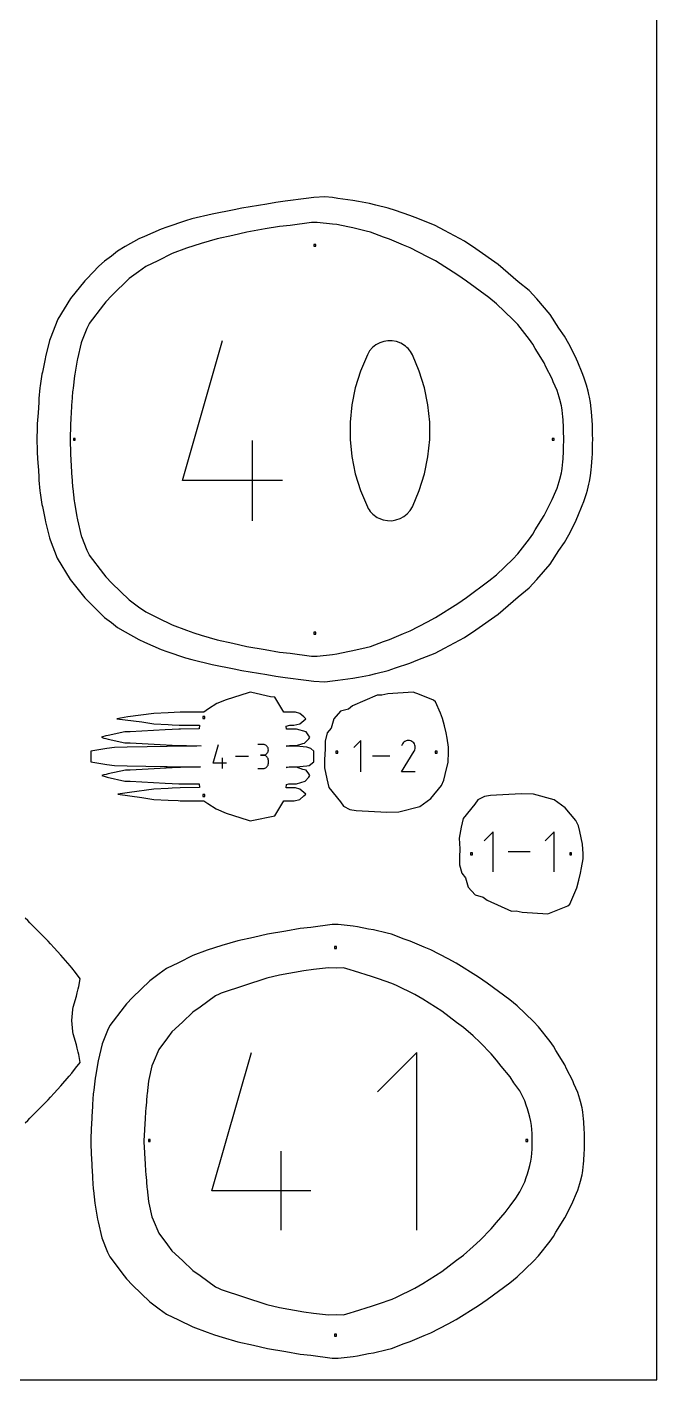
# Model space of a CAD drawing. Extents: x 0 to 90, y 0 to 90.
# Drawn here: x 70.82 to 90, y 0 to 41.18 of the extents above; entities that cross this region are included whole.
import ezdxf

# ---------------------------------------------------------------- set-up
doc = ezdxf.new("R2010")
doc.units = 0

msp = doc.modelspace()

# ---------------------------------------------------------------- linework, layer by layer
at = {"layer": 'annotation', "color": 1}
for p, q in [((78.071256, 35.036598), (77.515375, 34.940235)), ((78.508072, 35.110439), (78.071256, 35.036598)), ((78.831762, 35.1475), (78.508072, 35.110439)), ((79.48, 35.238423), (78.831762, 35.1475)), ((79.658482, 35.239056), (79.48, 35.238423)), ((80.121578, 35.182633), (79.658482, 35.239056)), ((80.24993, 35.16848), (80.121578, 35.182633)), ((80.590353, 35.097492), (80.24993, 35.16848)), ((80.738378, 35.068769), (80.590353, 35.097492)), ((81.150143, 34.975087), (80.738378, 35.068769)), ((76.125361, 34.594928), (75.89544, 34.52814)), ((76.608443, 34.735632), (76.125361, 34.594928)), ((77.086212, 34.842491), (76.608443, 34.735632)), ((77.515375, 34.940235), (77.086212, 34.842491)), ((81.281867, 34.940578), (81.150143, 34.975087)), ((81.674105, 34.788594), (81.281867, 34.940578)), ((81.851545, 34.729499), (81.674105, 34.788594)), ((82.281003, 34.547611), (81.851545, 34.729499)), ((75.235031, 34.286934), (74.803202, 34.068804)), ((75.670474, 34.449366), (75.235031, 34.286934)), ((75.89544, 34.52814), (75.670474, 34.449366)), ((82.489137, 34.463621), (82.281003, 34.547611)), ((83.014546, 34.189212), (82.489137, 34.463621)), ((83.252512, 34.06343), (83.014546, 34.189212)), ((74.435009, 33.89271), (74.209854, 33.73582)), ((74.803202, 34.068804), (74.435009, 33.89271)), ((83.936873, 33.630151), (83.252512, 34.06343)), ((73.924494, 33.525188), (73.399321, 33.01068)), ((74.209854, 33.73582), (73.924494, 33.525188)), ((84.203639, 33.451256), (83.936873, 33.630151)), ((84.885389, 32.94683), (84.203639, 33.451256)), ((73.399321, 33.01068), (73.218478, 32.822747)), ((73.148467, 32.732878), (72.713211, 32.163639)), ((73.218478, 32.822747), (73.148467, 32.732878)), ((85.114844, 32.761371), (84.885389, 32.94683)), ((85.613032, 32.28473), (85.114844, 32.761371)), ((72.708051, 32.153403), (72.641257, 32.010367)), ((72.713211, 32.163639), (72.708051, 32.153403)), ((85.760977, 32.124273), (85.613032, 32.28473)), ((86.121464, 31.670127), (85.760977, 32.124273)), ((72.641257, 32.010367), (72.473619, 31.598838)), ((72.462746, 31.571242), (72.352657, 31.083425)), ((72.473619, 31.598838), (72.462746, 31.571242)), ((75.552888, 27.376351), (76.769186, 31.641993)), ((81.252202, 31.325411), (81.181396, 31.207666)), ((81.340443, 31.425751), (81.252202, 31.325411)), ((81.4432, 31.507715), (81.340443, 31.425751)), ((81.55755, 31.57033), (81.4432, 31.507715)), ((81.680571, 31.612628), (81.55755, 31.57033)), ((81.809343, 31.633635), (81.680571, 31.612628)), ((81.940943, 31.632382), (81.809343, 31.633635)), ((82.072449, 31.607897), (81.940943, 31.632382)), ((82.20094, 31.559209), (82.072449, 31.607897)), ((82.250129, 31.533361), (82.20094, 31.559209)), ((82.20094, 31.559209), (82.20094, 31.559209)), ((82.29733, 31.503671), (82.250129, 31.533361)), ((82.342314, 31.470374), (82.29733, 31.503671)), ((82.384852, 31.433706), (82.342314, 31.470374)), ((82.424715, 31.3939), (82.384852, 31.433706)), ((82.461674, 31.351193), (82.424715, 31.3939)), ((82.495498, 31.305819), (82.461674, 31.351193)), ((82.525959, 31.258013), (82.495498, 31.305819)), ((86.219313, 31.527935), (86.121464, 31.670127)), ((86.292593, 31.396487), (86.219313, 31.527935)), ((86.564665, 30.95977), (86.292593, 31.396487)), ((72.341876, 31.039562), (72.272131, 30.613043)), ((72.352657, 31.083425), (72.341876, 31.039562)), ((81.181396, 31.207666), (80.971138, 30.713221)), ((81.181396, 31.207666), (81.181396, 31.207666)), ((82.552827, 31.20801), (82.525959, 31.258013)), ((82.764105, 30.712546), (82.552827, 31.20801)), ((82.552827, 31.20801), (82.552827, 31.20801)), ((86.61854, 30.842528), (86.564665, 30.95977)), ((72.261164, 30.562221), (72.219528, 30.189201)), ((72.272131, 30.613043), (72.261164, 30.562221)), ((80.971138, 30.713221), (80.813444, 30.204437)), ((82.922563, 30.202997), (82.764105, 30.712546)), ((86.807181, 30.472394), (86.61854, 30.842528)), ((72.205468, 30.083749), (72.181125, 29.752284)), ((72.210521, 30.135229), (72.205468, 30.083749)), ((72.219528, 30.189201), (72.210521, 30.135229)), ((80.813444, 30.204437), (80.708315, 29.68537)), ((83.028201, 29.683421), (82.922563, 30.202997)), ((86.841757, 30.383154), (86.807181, 30.472394)), ((86.957745, 30.119758), (86.841757, 30.383154)), ((87.026039, 29.915149), (86.957745, 30.119758)), ((72.177751, 29.69855), (72.161462, 29.387014)), ((72.181125, 29.752284), (72.177751, 29.69855)), ((80.708315, 29.68537), (80.655751, 29.160078)), ((83.081021, 29.157874), (83.028201, 29.683421)), ((87.04616, 29.845494), (87.026039, 29.915149)), ((87.089335, 29.655024), (87.04616, 29.845494)), ((87.101592, 29.592842), (87.089335, 29.655024)), ((72.157483, 29.328791), (72.139513, 29.013312)), ((72.161462, 29.387014), (72.157483, 29.328791)), ((87.109121, 29.523679), (87.101592, 29.592842)), ((87.134693, 29.321965), (87.109121, 29.523679)), ((87.140587, 29.231466), (87.134693, 29.321965)), ((72.139513, 29.013312), (72.130221, 28.699268)), ((80.655751, 29.160078), (80.655751, 28.632617)), ((83.081021, 28.630413), (83.081021, 29.157874)), ((87.155973, 28.992989), (87.140587, 29.231466)), ((87.158511, 28.891841), (87.155973, 28.992989)), ((87.163647, 28.634998), (87.158511, 28.891841)), ((72.130221, 28.699268), (72.127938, 28.635013)), ((72.127938, 28.635013), (72.130251, 28.570769)), ((72.130251, 28.570769), (72.139535, 28.256692)), ((77.685537, 26.156957), (77.685537, 28.592993)), ((80.655751, 28.632617), (80.708315, 28.107044)), ((83.028201, 28.105095), (83.081021, 28.630413)), ((87.158484, 28.378215), (87.163647, 28.634998)), ((72.139535, 28.256692), (72.157476, 27.941231)), ((80.708315, 28.107044), (80.813444, 27.587417)), ((82.922563, 27.585977), (83.028201, 28.105095)), ((87.134675, 27.948115), (87.140574, 28.038587)), ((87.140574, 28.038587), (87.155946, 28.277034)), ((87.155946, 28.277034), (87.158484, 28.378215)), ((72.157476, 27.941231), (72.161466, 27.883007)), ((72.161466, 27.883007), (72.17776, 27.57147)), ((87.0462, 27.424549), (87.089345, 27.614998)), ((87.089345, 27.614998), (87.101638, 27.677225)), ((87.101638, 27.677225), (87.109148, 27.746379)), ((87.109148, 27.746379), (87.134675, 27.948115)), ((72.17776, 27.57147), (72.181121, 27.517765)), ((72.181121, 27.517765), (72.20549, 27.186278)), ((72.20549, 27.186278), (72.210521, 27.134797)), ((78.598448, 27.376351), (75.552888, 27.376351)), ((80.813444, 27.587417), (80.971138, 27.077792)), ((82.764105, 27.077117), (82.922563, 27.585977)), ((86.957804, 27.150238), (87.026076, 27.354889)), ((87.026076, 27.354889), (87.0462, 27.424549)), ((72.210521, 27.134797), (72.253339, 26.755101)), ((80.971138, 27.077792), (81.181396, 26.582226)), ((82.552827, 26.58257), (82.764105, 27.077117)), ((86.752634, 26.678548), (86.807195, 26.797594)), ((86.807195, 26.797594), (86.923094, 27.060575)), ((86.923094, 27.060575), (86.957804, 27.150238)), ((72.253339, 26.755101), (72.261184, 26.707782)), ((72.261184, 26.707782), (72.333487, 26.26967)), ((81.181396, 26.582226), (81.181396, 26.582226)), ((81.181396, 26.582226), (81.208167, 26.532323)), ((81.208167, 26.532323), (81.238403, 26.484755)), ((81.238403, 26.484755), (81.271977, 26.439667)), ((81.271977, 26.439667), (81.308761, 26.397204)), ((81.308761, 26.397204), (81.348628, 26.357509)), ((82.291062, 26.283757), (82.393774, 26.365496)), ((82.393774, 26.365496), (82.482015, 26.465422)), ((82.482015, 26.465422), (82.552827, 26.58257)), ((82.552827, 26.58257), (82.552827, 26.58257)), ((86.564728, 26.31022), (86.752634, 26.678548)), ((72.333487, 26.26967), (72.341876, 26.230417)), ((72.341876, 26.230417), (72.35268, 26.186548)), ((72.35268, 26.186548), (72.462727, 25.698722)), ((81.348628, 26.357509), (81.391451, 26.320728)), ((81.391451, 26.320728), (81.437102, 26.287004)), ((81.437102, 26.287004), (81.485454, 26.256482)), ((81.485454, 26.256482), (81.536379, 26.229307)), ((81.536379, 26.229307), (81.536379, 26.229307)), ((81.536379, 26.229307), (81.663858, 26.181652)), ((81.663858, 26.181652), (81.794599, 26.157976)), ((81.794599, 26.157976), (81.925645, 26.157314)), ((81.925645, 26.157314), (82.054041, 26.178701)), ((82.054041, 26.178701), (82.176832, 26.22117)), ((82.176832, 26.22117), (82.291062, 26.283757)), ((86.292621, 25.873478), (86.564728, 26.31022)), ((72.462727, 25.698722), (72.473606, 25.671119)), ((72.473606, 25.671119), (72.641393, 25.259165)), ((85.761033, 25.145668), (86.121469, 25.599849)), ((86.121469, 25.599849), (86.219315, 25.742046)), ((86.219315, 25.742046), (86.292621, 25.873478)), ((72.641393, 25.259165), (72.708028, 25.11655)), ((85.613018, 24.985182), (85.761033, 25.145668)), ((72.708028, 25.11655), (72.713158, 25.106337)), ((72.713158, 25.106337), (73.148446, 24.537061)), ((85.1149, 24.508581), (85.613018, 24.985182)), ((73.148446, 24.537061), (73.218427, 24.447222)), ((73.218427, 24.447222), (73.399226, 24.259325)), ((84.203671, 23.818695), (84.885365, 24.323036)), ((84.885365, 24.323036), (85.1149, 24.508581)), ((73.399226, 24.259325), (73.924423, 23.744776)), ((73.924423, 23.744776), (74.209822, 23.534145)), ((74.209822, 23.534145), (74.434989, 23.377257)), ((83.252534, 23.20649), (83.936872, 23.639733)), ((83.936872, 23.639733), (84.203671, 23.818695)), ((74.434989, 23.377257), (74.803213, 23.201145)), ((74.803213, 23.201145), (75.234998, 22.98302)), ((82.489178, 22.806327), (83.014551, 23.08071)), ((83.014551, 23.08071), (83.252534, 23.20649)), ((75.234998, 22.98302), (75.670383, 22.820583)), ((75.670383, 22.820583), (75.895413, 22.741779)), ((75.895413, 22.741779), (76.125392, 22.674975)), ((76.125392, 22.674975), (76.608423, 22.534288)), ((81.851607, 22.540415), (82.281006, 22.722312)), ((82.281006, 22.722312), (82.489178, 22.806327)), ((76.608423, 22.534288), (77.086116, 22.427449)), ((77.086116, 22.427449), (77.515346, 22.329655)), ((77.515346, 22.329655), (78.071162, 22.233324)), ((80.738478, 22.201111), (81.150162, 22.294861)), ((81.150162, 22.294861), (81.281935, 22.329366)), ((81.281935, 22.329366), (81.674121, 22.481299)), ((81.674121, 22.481299), (81.851607, 22.540415)), ((78.071162, 22.233324), (78.508062, 22.159469)), ((78.508062, 22.159469), (78.831783, 22.122425)), ((78.831783, 22.122425), (79.479979, 22.031463)), ((79.479979, 22.031463), (79.584135, 22.029906)), ((79.584135, 22.029906), (79.658562, 22.030856)), ((79.658562, 22.030856), (80.121645, 22.087296)), ((80.121645, 22.087296), (80.250007, 22.101464)), ((80.250007, 22.101464), (80.590393, 22.172427)), ((80.590393, 22.172427), (80.738478, 22.201111)), ((80.982268, 19.467335), (80.770253, 19.25526)), ((80.982268, 18.513654), (80.982268, 19.467335)), ((82.247436, 19.36129), (82.219626, 19.307942)), ((82.269506, 19.392585), (82.247436, 19.36129)), ((82.295985, 19.418709), (82.269506, 19.392585)), ((82.326067, 19.439453), (82.295985, 19.418709)), ((82.358948, 19.454608), (82.326067, 19.439453)), ((82.393822, 19.463964), (82.358948, 19.454608)), ((82.429883, 19.467312), (82.393822, 19.463964)), ((82.466327, 19.464443), (82.429883, 19.467312)), ((82.502348, 19.455149), (82.466327, 19.464443)), ((82.537141, 19.439218), (82.502348, 19.455149)), ((82.56826, 19.417121), (82.537141, 19.439218)), ((82.537141, 19.439218), (82.537141, 19.439218)), ((82.594278, 19.390605), (82.56826, 19.417121)), ((82.614966, 19.360481), (82.594278, 19.390605)), ((82.63009, 19.327564), (82.614966, 19.360481)), ((76.482822, 18.775111), (76.645631, 19.346093)), ((77.567335, 18.97899), (77.165884, 18.97899)), ((78.005631, 19.345241), (77.842592, 19.345241)), ((78.005631, 19.019163), (77.923996, 19.019163)), ((77.923996, 19.019163), (78.005631, 19.019163)), ((78.034954, 19.342609), (78.005631, 19.345241)), ((78.005631, 19.019163), (78.034954, 19.021796)), ((78.034954, 19.016531), (78.005631, 19.019163)), ((78.005631, 19.019163), (78.005631, 19.019163)), ((78.062546, 19.335024), (78.034954, 19.342609)), ((78.034954, 19.021796), (78.062546, 19.029385)), ((78.062546, 19.008946), (78.034954, 19.016531)), ((78.087948, 19.322952), (78.062546, 19.335024)), ((78.062546, 19.029385), (78.087948, 19.041468)), ((78.087948, 18.996875), (78.062546, 19.008946)), ((78.110701, 19.306861), (78.087948, 19.322952)), ((78.087948, 19.041468), (78.110701, 19.057583)), ((78.110701, 18.980783), (78.087948, 18.996875)), ((78.130346, 19.287216), (78.110701, 19.306861)), ((78.110701, 19.057583), (78.130346, 19.077266)), ((78.130346, 18.961139), (78.110701, 18.980783)), ((78.146424, 19.264484), (78.130346, 19.287216)), ((78.130346, 19.077266), (78.146424, 19.100056)), ((78.146424, 18.938407), (78.130346, 18.961139)), ((78.158477, 19.239132), (78.146424, 19.264484)), ((78.146424, 19.100056), (78.158477, 19.125488)), ((78.166045, 19.211626), (78.158477, 19.239132)), ((78.158477, 19.125488), (78.166045, 19.153101)), ((78.16867, 19.182432), (78.166045, 19.211626)), ((78.166045, 19.153101), (78.16867, 19.182432)), ((78.16867, 19.182432), (78.16867, 19.182432)), ((81.861415, 18.990495), (81.339959, 18.990495)), ((82.219028, 18.513646), (82.610405, 19.143712)), ((82.610405, 19.143712), (82.610873, 19.144291)), ((82.610405, 19.143712), (82.610405, 19.143712)), ((82.610873, 19.144291), (82.611321, 19.144875)), ((82.611321, 19.144875), (82.611754, 19.145469)), ((82.611754, 19.145469), (82.612173, 19.146077)), ((82.612173, 19.146077), (82.612582, 19.146706)), ((82.612582, 19.146706), (82.612983, 19.147358)), ((82.612983, 19.147358), (82.61338, 19.148041)), ((82.61338, 19.148041), (82.613776, 19.148757)), ((82.613776, 19.148757), (82.614173, 19.149514)), ((82.614173, 19.149514), (82.630332, 19.18421)), ((82.614173, 19.149514), (82.614173, 19.149514)), ((82.63942, 19.292666), (82.63009, 19.327564)), ((82.630332, 19.18421), (82.639773, 19.220176)), ((82.642725, 19.256599), (82.63942, 19.292666)), ((82.639773, 19.220176), (82.642725, 19.256599)), ((76.890489, 18.775111), (76.482822, 18.775111)), ((76.76829, 18.611888), (76.76829, 18.937966)), ((77.842592, 18.611911), (78.005631, 18.611911)), ((78.005631, 18.611911), (78.034954, 18.614542)), ((78.005631, 18.611911), (78.005631, 18.611911)), ((78.034954, 18.614542), (78.062546, 18.622123)), ((78.062546, 18.622123), (78.087948, 18.634189)), ((78.087948, 18.634189), (78.110701, 18.650276)), ((78.110701, 18.650276), (78.130346, 18.669917)), ((78.130346, 18.669917), (78.146424, 18.692647)), ((78.158477, 18.913054), (78.146424, 18.938407)), ((78.146424, 18.692647), (78.158477, 18.718001)), ((78.166045, 18.885548), (78.158477, 18.913054)), ((78.158477, 18.718001), (78.166045, 18.745514)), ((78.16867, 18.856354), (78.166045, 18.885548)), ((78.166045, 18.745514), (78.16867, 18.77472)), ((78.16867, 18.77472), (78.16867, 18.856354)), ((78.16867, 18.856354), (78.16867, 18.856354)), ((82.642581, 18.513646), (82.219028, 18.513646)), ((85.010728, 16.686085), (84.738729, 16.414009)), ((85.010728, 15.462585), (85.010728, 16.686085)), ((86.869342, 16.686085), (86.597342, 16.414009)), ((86.869342, 15.462585), (86.869342, 16.686085)), ((86.138607, 16.074335), (85.469618, 16.074335)), ((79.245126, 12.453218), (78.506446, 12.32351)), ((79.54127, 12.491911), (79.245126, 12.453218)), ((79.997504, 12.540828), (79.54127, 12.491911)), ((80.236119, 12.532878), (79.997504, 12.540828)), ((80.455982, 12.545067), (80.236119, 12.532878)), ((80.662213, 12.48419), (80.455982, 12.545067)), ((80.790255, 12.44096), (80.662213, 12.48419)), ((81.305567, 12.280273), (80.790255, 12.44096)), ((78.117529, 12.231311), (76.733851, 11.778853)), ((78.506446, 12.32351), (78.117529, 12.231311)), ((81.522024, 12.210826), (81.305567, 12.280273)), ((81.932452, 12.064766), (81.522024, 12.210826)), ((82.067428, 12.008892), (81.932452, 12.064766)), ((82.628578, 11.736546), (82.067428, 12.008892)), ((76.555774, 11.69044), (76.087354, 11.347712)), ((76.669494, 11.74509), (76.555774, 11.69044)), ((76.733851, 11.778853), (76.669494, 11.74509)), ((82.866322, 11.591267), (82.628578, 11.736546)), ((83.453305, 11.223359), (82.866322, 11.591267)), ((75.869541, 11.196814), (75.548854, 10.887265)), ((76.087354, 11.347712), (75.869541, 11.196814)), ((83.8951, 10.88539), (83.453305, 11.223359)), ((75.548854, 10.887265), (75.232028, 10.598167)), ((84.10975, 10.725487), (83.8951, 10.88539)), ((84.400962, 10.470256), (84.10975, 10.725487)), ((75.092212, 10.413834), (74.83371, 10.057501)), ((75.232028, 10.598167), (75.092212, 10.413834)), ((84.615501, 10.272101), (84.400962, 10.470256)), ((74.83371, 10.057501), (74.663156, 9.649281)), ((76.451315, 5.7601), (77.651726, 9.970028)), ((82.690757, 9.970028), (81.48729, 8.766221)), ((82.690757, 4.556632), (82.690757, 9.970028)), ((84.948877, 9.926085), (84.615501, 10.272101)), ((85.116839, 9.735732), (84.948877, 9.926085)), ((74.622977, 9.562613), (74.529773, 9.149337)), ((74.663156, 9.649281), (74.622977, 9.562613)), ((85.257686, 9.547837), (85.116839, 9.735732)), ((85.528993, 9.231591), (85.257686, 9.547837)), ((74.517542, 9.095791), (74.474942, 8.708434)), ((74.529773, 9.149337), (74.517542, 9.095791)), ((85.645427, 9.047292), (85.528993, 9.231591)), ((74.471495, 8.67095), (74.443089, 8.326783)), ((74.474942, 8.708434), (74.471495, 8.67095)), ((85.823754, 8.802209), (85.645427, 9.047292)), ((85.906676, 8.640911), (85.823754, 8.802209)), ((74.440992, 8.299823), (74.418697, 7.975978)), ((74.443089, 8.326783), (74.440992, 8.299823)), ((85.978267, 8.495464), (85.906676, 8.640911)), ((86.018778, 8.365719), (85.978267, 8.495464)), ((86.058378, 8.249042), (86.018778, 8.365719)), ((86.097088, 8.114283), (86.058378, 8.249042)), ((74.417409, 7.955426), (74.39228, 7.625468)), ((74.418697, 7.975978), (74.417409, 7.955426)), ((86.128338, 7.998729), (86.097088, 8.114283)), ((86.157356, 7.866069), (86.128338, 7.998729)), ((86.178576, 7.749191), (86.157356, 7.866069)), ((74.391502, 7.610142), (74.378168, 7.276365)), ((74.39228, 7.625468), (74.391502, 7.610142)), ((86.18988, 7.626114), (86.178576, 7.749191)), ((86.199405, 7.505154), (86.18988, 7.626114)), ((86.201251, 7.382091), (86.199405, 7.505154)), ((74.378168, 7.276365), (74.37788, 7.26385)), ((74.37788, 7.26385), (74.378163, 7.251361)), ((74.378163, 7.251361), (74.391522, 6.917577)), ((86.189863, 6.901632), (86.1994, 7.022592)), ((86.1994, 7.022592), (86.201257, 7.145682)), ((86.202467, 7.26388), (86.201251, 7.382091)), ((86.201257, 7.145682), (86.202467, 7.26388)), ((74.391522, 6.917577), (74.392299, 6.902241)), ((74.392299, 6.902241), (74.417411, 6.572271)), ((78.556109, 4.556632), (78.556109, 6.960851)), ((86.128331, 6.529034), (86.15733, 6.661665)), ((86.15733, 6.661665), (86.178566, 6.778567)), ((86.178566, 6.778567), (86.189863, 6.901632)), ((74.417411, 6.572271), (74.418696, 6.551753)), ((74.418696, 6.551753), (74.441, 6.227898)), ((74.441, 6.227898), (74.443105, 6.200941)), ((74.443105, 6.200941), (74.471489, 5.856775)), ((86.018803, 6.162005), (86.058389, 6.278702)), ((86.058389, 6.278702), (86.097089, 6.413468)), ((86.097089, 6.413468), (86.128331, 6.529034)), ((74.471489, 5.856775), (74.474965, 5.819281)), ((74.474965, 5.819281), (74.517564, 5.431903)), ((85.82378, 5.725483), (85.906697, 5.886782)), ((85.906697, 5.886782), (85.978306, 6.032266)), ((85.978306, 6.032266), (86.018803, 6.162005)), ((74.517564, 5.431903), (74.529797, 5.378354)), ((74.529797, 5.378354), (74.622988, 4.965069)), ((79.457097, 5.7601), (76.451315, 5.7601)), ((85.529039, 5.296063), (85.702247, 5.532167)), ((85.702247, 5.532167), (85.82378, 5.725483)), ((74.622988, 4.965069), (74.663142, 4.878396)), ((85.116869, 4.791908), (85.378104, 5.093861)), ((85.378104, 5.093861), (85.529039, 5.296063)), ((74.663142, 4.878396), (74.83373, 4.470162)), ((84.615522, 4.255563), (84.948887, 4.601551)), ((84.948887, 4.601551), (85.116869, 4.791908)), ((74.83373, 4.470162), (75.092223, 4.113807)), ((84.400982, 4.057403), (84.615522, 4.255563)), ((75.092223, 4.113807), (75.232047, 3.9295)), ((75.232047, 3.9295), (75.548853, 3.640383)), ((83.895049, 3.642139), (84.109813, 3.802156)), ((84.109813, 3.802156), (84.400982, 4.057403)), ((75.548853, 3.640383), (75.869525, 3.33083)), ((75.869525, 3.33083), (76.087376, 3.179925)), ((82.866328, 2.936381), (83.453347, 3.304259)), ((83.453347, 3.304259), (83.895049, 3.642139)), ((76.087376, 3.179925), (76.555776, 2.837206)), ((82.628611, 2.791107), (82.866328, 2.936381)), ((76.555776, 2.837206), (76.669488, 2.782551)), ((76.669488, 2.782551), (76.733871, 2.748805)), ((76.733871, 2.748805), (78.117519, 2.296286)), ((81.932492, 2.462889), (82.067456, 2.518765)), ((82.067456, 2.518765), (82.628611, 2.791107)), ((78.117519, 2.296286), (78.5063, 2.204097)), ((78.5063, 2.204097), (79.24511, 2.07437)), ((79.24511, 2.07437), (79.541155, 2.035677)), ((80.662293, 2.043413), (80.790299, 2.086643)), ((80.790299, 2.086643), (81.305634, 2.247378)), ((81.305634, 2.247378), (81.522049, 2.316811)), ((81.522049, 2.316811), (81.932492, 2.462889)), ((79.541155, 2.035677), (79.997555, 1.986744)), ((79.997555, 1.986744), (80.236275, 1.994711)), ((80.236275, 1.994711), (80.456074, 1.982533)), ((80.456074, 1.982533), (80.662293, 2.043413))]:
    msp.add_line(p, q, dxfattribs=at)
at = {"layer": 'boundary', "color": 5}
for p, q in [((78.394461, 35.844947), (78.117685, 35.795352)), ((78.679157, 35.886593), (78.394461, 35.844947)), ((79.321225, 35.969504), (78.679157, 35.886593)), ((79.553424, 35.996035), (79.321225, 35.969504)), ((79.885818, 36.013748), (79.553424, 35.996035)), ((80.125228, 35.99208), (79.885818, 36.013748)), ((80.28452, 35.966379), (80.125228, 35.99208)), ((80.432351, 35.944991), (80.28452, 35.966379)), ((80.742194, 35.908516), (80.432351, 35.944991)), ((80.915809, 35.87654), (80.742194, 35.908516)), ((81.247908, 35.816704), (80.915809, 35.87654)), ((76.457009, 35.492556), (75.841582, 35.343065)), ((77.126897, 35.617824), (76.457009, 35.492556)), ((77.362469, 35.672844), (77.126897, 35.617824)), ((78.117685, 35.795352), (77.362469, 35.672844)), ((81.445112, 35.765564), (81.247908, 35.816704)), ((81.814726, 35.670277), (81.445112, 35.765564)), ((82.035336, 35.596829), (81.814726, 35.670277)), ((82.470519, 35.451286), (82.035336, 35.596829)), ((82.715994, 35.352226), (82.470519, 35.451286)), ((74.902453, 35.033909), (74.395472, 34.810921)), ((75.078159, 35.095817), (74.902453, 35.033909)), ((75.647357, 35.286226), (75.078159, 35.095817)), ((75.841582, 35.343065), (75.647357, 35.286226)), ((83.243338, 35.141746), (82.715994, 35.352226)), ((83.529836, 34.99033), (83.243338, 35.141746)), ((74.220172, 34.732773), (73.809414, 34.501445)), ((74.395472, 34.810921), (74.220172, 34.732773)), ((84.139516, 34.668125), (83.529836, 34.99033)), ((84.484284, 34.436881), (84.139516, 34.668125)), ((73.386898, 34.21432), (73.176175, 34.060721)), ((73.574873, 34.366104), (73.386898, 34.21432)), ((73.809414, 34.501445), (73.574873, 34.366104)), ((85.165199, 33.957192), (84.484284, 34.436881)), ((73.00807, 33.900108), (72.638229, 33.523471)), ((73.176175, 34.060721), (73.00807, 33.900108)), ((85.773245, 33.4304), (85.165199, 33.957192)), ((72.582618, 33.458236), (72.14324, 32.917534)), ((72.638229, 33.523471), (72.582618, 33.458236)), ((86.106791, 33.161669), (85.773245, 33.4304)), ((86.343618, 32.907395), (86.106791, 33.161669)), ((72.14324, 32.917534), (71.758308, 32.291858)), ((86.750899, 32.435034), (86.343618, 32.907395)), ((71.758308, 32.291858), (71.522114, 31.697161)), ((87.016758, 32.019299), (86.750899, 32.435034)), ((87.188505, 31.772108), (87.016758, 32.019299)), ((87.31474, 31.54289), (87.188505, 31.772108)), ((71.499359, 31.639114), (71.382692, 31.148488)), ((71.522114, 31.697161), (71.499359, 31.639114)), ((87.509521, 31.164809), (87.31474, 31.54289)), ((71.366736, 31.087596), (71.285427, 30.677534)), ((71.382692, 31.148488), (71.366736, 31.087596)), ((87.592307, 30.980136), (87.509521, 31.164809)), ((87.727805, 30.654601), (87.592307, 30.980136)), ((71.272948, 30.617387), (71.220332, 30.263598)), ((71.285427, 30.677534), (71.272948, 30.617387)), ((87.776644, 30.527006), (87.727805, 30.654601)), ((87.857776, 30.284814), (87.776644, 30.527006)), ((71.211857, 30.203193), (71.181347, 29.877731)), ((71.220332, 30.263598), (71.211857, 30.203193)), ((87.902511, 30.098853), (87.857776, 30.284814)), ((87.930474, 30.002092), (87.902511, 30.098853)), ((71.174158, 29.758861), (71.153832, 29.438326)), ((71.176642, 29.817915), (71.174158, 29.758861)), ((71.181347, 29.877731), (71.176642, 29.817915)), ((87.947521, 29.91567), (87.930474, 30.002092)), ((87.976617, 29.752663), (87.947521, 29.91567)), ((87.996833, 29.56355), (87.976617, 29.752663)), ((71.153832, 29.438326), (71.132499, 29.105332)), ((88.007293, 29.467468), (87.996833, 29.56355)), ((88.025404, 29.203168), (88.007293, 29.467468)), ((71.129134, 28.975059), (71.118239, 28.635005)), ((71.130211, 29.041214), (71.129134, 28.975059)), ((71.132499, 29.105332), (71.130211, 29.041214)), ((88.033594, 29.077443), (88.025404, 29.203168)), ((88.042134, 28.775531), (88.033594, 29.077443)), ((71.118239, 28.635005), (71.129142, 28.294957)), ((88.033608, 28.192579), (88.04214, 28.494489)), ((88.045667, 28.635002), (88.042134, 28.775531)), ((88.04214, 28.494489), (88.045667, 28.635002)), ((71.129142, 28.294957), (71.130217, 28.228804)), ((71.130217, 28.228804), (71.151613, 27.894174)), ((88.007305, 27.802577), (88.025411, 28.066876)), ((88.025411, 28.066876), (88.033608, 28.192579)), ((71.151613, 27.894174), (71.153842, 27.831699)), ((71.153842, 27.831699), (71.174162, 27.511159)), ((87.976632, 27.517393), (87.996854, 27.706509)), ((87.996854, 27.706509), (88.007305, 27.802577)), ((71.174162, 27.511159), (71.176643, 27.452104)), ((71.176643, 27.452104), (71.181346, 27.392284)), ((71.181346, 27.392284), (71.211838, 27.06681)), ((87.885764, 27.081965), (87.9305, 27.267952)), ((87.9305, 27.267952), (87.947541, 27.354374)), ((87.947541, 27.354374), (87.976632, 27.517393)), ((71.211838, 27.06681), (71.220318, 27.006388)), ((71.220318, 27.006388), (71.272927, 26.652603)), ((87.776668, 26.74297), (87.857806, 26.985208)), ((87.857806, 26.985208), (87.885764, 27.081965)), ((71.272927, 26.652603), (71.28541, 26.592436)), ((71.28541, 26.592436), (71.366717, 26.182383)), ((87.592327, 26.289804), (87.727832, 26.615388)), ((87.727832, 26.615388), (87.776668, 26.74297)), ((71.366717, 26.182383), (71.382677, 26.121465)), ((71.382677, 26.121465), (71.499337, 25.630855)), ((87.314753, 25.727038), (87.509562, 26.105158)), ((87.509562, 26.105158), (87.592327, 26.289804)), ((71.499337, 25.630855), (71.522103, 25.572782)), ((71.522103, 25.572782), (71.733177, 25.019367)), ((87.188529, 25.497859), (87.314753, 25.727038)), ((86.750932, 24.834921), (87.016822, 25.250699)), ((87.016822, 25.250699), (87.188529, 25.497859)), ((71.733177, 25.019367), (72.131841, 24.367293)), ((86.343613, 24.362504), (86.750932, 24.834921)), ((72.131841, 24.367293), (72.582605, 23.811701)), ((86.106821, 24.10828), (86.343613, 24.362504)), ((85.773328, 23.839585), (86.106821, 24.10828)), ((72.582605, 23.811701), (72.638186, 23.746495)), ((72.638186, 23.746495), (72.782826, 23.605199)), ((72.782826, 23.605199), (73.176093, 23.20926)), ((85.16523, 23.312751), (85.773328, 23.839585)), ((73.176093, 23.20926), (73.386826, 23.055636)), ((84.484259, 22.833018), (85.16523, 23.312751)), ((73.386826, 23.055636), (73.574844, 22.90383)), ((73.574844, 22.90383), (73.809347, 22.768515)), ((73.809347, 22.768515), (74.220137, 22.537168)), ((84.139547, 22.601812), (84.484259, 22.833018)), ((74.220137, 22.537168), (74.395407, 22.459035)), ((74.395407, 22.459035), (74.902428, 22.23603)), ((83.243375, 22.12819), (83.529822, 22.27958)), ((83.529822, 22.27958), (84.139547, 22.601812)), ((74.902428, 22.23603), (75.078087, 22.174136)), ((75.078087, 22.174136), (75.647319, 21.983688)), ((75.647319, 21.983688), (75.841468, 21.926868)), ((75.841468, 21.926868), (76.456976, 21.777374)), ((82.470562, 21.818649), (82.715993, 21.917693)), ((82.715993, 21.917693), (83.243375, 22.12819)), ((76.456976, 21.777374), (77.12692, 21.652092)), ((77.12692, 21.652092), (77.362441, 21.597084)), ((77.362441, 21.597084), (78.117724, 21.474563)), ((78.117724, 21.474563), (78.394442, 21.424983)), ((78.394442, 21.424983), (78.679086, 21.383345)), ((80.91585, 21.393387), (81.247983, 21.453221)), ((81.247983, 21.453221), (81.445136, 21.504353)), ((81.445136, 21.504353), (81.814778, 21.59966)), ((81.814778, 21.59966), (82.035349, 21.673095)), ((82.035349, 21.673095), (82.470562, 21.818649)), ((78.679086, 21.383345), (79.321194, 21.300405)), ((79.321194, 21.300405), (79.553296, 21.273888)), ((79.553296, 21.273888), (79.885862, 21.256167)), ((79.885862, 21.256167), (80.125374, 21.277852)), ((80.125374, 21.277852), (80.284606, 21.303546)), ((80.284606, 21.303546), (80.432395, 21.324926)), ((80.432395, 21.324926), (80.742269, 21.361422)), ((80.742269, 21.361422), (80.91585, 21.393387)), ((76.885315, 20.700406), (76.600169, 20.588072)), ((77.555702, 20.920292), (76.885315, 20.700406)), ((77.609639, 20.938667), (77.555702, 20.920292)), ((77.665971, 20.924625), (77.609639, 20.938667)), ((78.22893, 20.799733), (77.665971, 20.924625)), ((78.366198, 20.785029), (78.22893, 20.799733)), ((78.643299, 20.327152), (78.366198, 20.785029)), ((81.481229, 20.850475), (80.732656, 20.520999)), ((81.624752, 20.846119), (81.481229, 20.850475)), ((81.802838, 20.886082), (81.624752, 20.846119)), ((82.580171, 20.938667), (81.802838, 20.886082)), ((82.770275, 20.870464), (82.580171, 20.938667)), ((83.195804, 20.694998), (82.770275, 20.870464)), ((83.257642, 20.645198), (83.195804, 20.694998)), ((83.405889, 20.302073), (83.257642, 20.645198)), ((73.888715, 20.181174), (73.553546, 20.129103)), ((74.680065, 20.288009), (73.888715, 20.181174)), ((75.115721, 20.307719), (74.680065, 20.288009)), ((75.484454, 20.324339), (75.115721, 20.307719)), ((76.198911, 20.328503), (75.484454, 20.324339)), ((76.343787, 20.429504), (76.198911, 20.328503)), ((76.600169, 20.588072), (76.343787, 20.429504)), ((78.706478, 20.326174), (78.643299, 20.327152)), ((78.836718, 20.32538), (78.706478, 20.326174)), ((78.992068, 20.323941), (78.836718, 20.32538)), ((79.128382, 20.288018), (78.992068, 20.323941)), ((79.249842, 20.181219), (79.128382, 20.288018)), ((79.303981, 20.129155), (79.249842, 20.181219)), ((80.368842, 20.359518), (80.156972, 20.122766)), ((80.610957, 20.423116), (80.368842, 20.359518)), ((80.732656, 20.520999), (80.610957, 20.423116)), ((83.466454, 20.138756), (83.405889, 20.302073)), ((73.553546, 20.129103), (74.313553, 20.034336)), ((75.030428, 19.788214), (73.960914, 19.732284)), ((74.313553, 20.034336), (74.678903, 19.970215)), ((74.678903, 19.970215), (75.112258, 19.95054)), ((75.23762, 19.799017), (75.030428, 19.788214)), ((75.112258, 19.95054), (75.236698, 19.944888)), ((75.236698, 19.944888), (75.451433, 19.935177)), ((75.436916, 19.809383), (75.23762, 19.799017)), ((75.493237, 19.81233), (75.436916, 19.809383)), ((75.451433, 19.935177), (76.07195, 19.930133)), ((76.064109, 19.815622), (75.493237, 19.81233)), ((76.07195, 19.930133), (76.064109, 19.815622)), ((78.705673, 19.905547), (78.817162, 19.933396)), ((78.718522, 19.814163), (78.705673, 19.905547)), ((78.796097, 19.812817), (78.718522, 19.814163)), ((78.939784, 19.8125), (78.796097, 19.812817)), ((78.817162, 19.933396), (78.941483, 19.933553)), ((79.021828, 19.811386), (78.939784, 19.8125)), ((78.941483, 19.933553), (79.128584, 19.970208)), ((79.314932, 19.725667), (79.021828, 19.811386)), ((79.128584, 19.970208), (79.249914, 20.077087)), ((79.249914, 20.077087), (79.303981, 20.129155)), ((80.077575, 19.844315), (79.961492, 19.700436)), ((80.156972, 20.122766), (80.077575, 19.844315)), ((83.532846, 19.911263), (83.466454, 20.138756)), ((83.583844, 19.700893), (83.532846, 19.911263)), ((73.223755, 19.603357), (73.08932, 19.562227)), ((73.08932, 19.562227), (73.157624, 19.541277)), ((73.157624, 19.541277), (73.222125, 19.521581)), ((73.222125, 19.521581), (73.287108, 19.504966)), ((73.291228, 19.620348), (73.223755, 19.603357)), ((73.287108, 19.504966), (73.79467, 19.398662)), ((73.794892, 19.725748), (73.291228, 19.620348)), ((73.79467, 19.398662), (73.870872, 19.395682)), ((73.875073, 19.72889), (73.794892, 19.725748)), ((73.870872, 19.395682), (73.961706, 19.392087)), ((73.960914, 19.732284), (73.875073, 19.72889)), ((73.961706, 19.392087), (75.055165, 19.33492)), ((79.019779, 19.309123), (79.216762, 19.370506)), ((79.216762, 19.370506), (79.267192, 19.386337)), ((79.267192, 19.386337), (79.399268, 19.512222)), ((79.399254, 19.612267), (79.314932, 19.725667)), ((79.428799, 19.562257), (79.399254, 19.612267)), ((79.399268, 19.512222), (79.428799, 19.562257)), ((79.89772, 19.447764), (79.896286, 19.215179)), ((79.961492, 19.700436), (79.89772, 19.447764)), ((83.614297, 19.537632), (83.583844, 19.700893)), ((83.656418, 19.263118), (83.614297, 19.537632)), ((72.758651, 19.033898), (72.758646, 18.979129)), ((72.758646, 18.979129), (72.758648, 18.92428)), ((72.758663, 19.140864), (72.758651, 19.033898)), ((73.249098, 19.223315), (72.758663, 19.140864)), ((73.483673, 19.249282), (73.249098, 19.223315)), ((73.870099, 19.262262), (73.483673, 19.249282)), ((75.08434, 19.286862), (73.870099, 19.262262)), ((75.055165, 19.33492), (75.422993, 19.313605)), ((75.409705, 19.295575), (75.08434, 19.286862)), ((75.490029, 19.296901), (75.409705, 19.295575)), ((75.422993, 19.313605), (75.473907, 19.310755)), ((75.473907, 19.310755), (75.677114, 19.3086)), ((75.68662, 19.297306), (75.490029, 19.296901)), ((75.677114, 19.3086), (76.120806, 19.306913)), ((75.819579, 19.294301), (75.68662, 19.297306)), ((75.990603, 19.294902), (75.819579, 19.294301)), ((76.120806, 19.306913), (75.990603, 19.294902)), ((78.71387, 19.294513), (78.807782, 19.311394)), ((78.798623, 19.293861), (78.71387, 19.294513)), ((79.019075, 19.296669), (78.798623, 19.293861)), ((78.807782, 19.311394), (79.019779, 19.309123)), ((79.34279, 19.262294), (79.019075, 19.296669)), ((79.458083, 19.223337), (79.34279, 19.262294)), ((79.556086, 19.14093), (79.458083, 19.223337)), ((79.556084, 19.08616), (79.556086, 19.14093)), ((79.556122, 18.979115), (79.556084, 19.08616)), ((79.556151, 18.872046), (79.556122, 18.979115)), ((79.896286, 19.215179), (79.873654, 18.876921)), ((83.642707, 18.810443), (83.657725, 19.105787)), ((83.657725, 19.105787), (83.656418, 19.263118)), ((72.758648, 18.92428), (72.758661, 18.817149)), ((72.758661, 18.817149), (73.249077, 18.734691)), ((73.249077, 18.734691), (73.483492, 18.708745)), ((73.815764, 18.560199), (73.287281, 18.451415)), ((73.483492, 18.708745), (73.869838, 18.69576)), ((73.870651, 18.562366), (73.815764, 18.560199)), ((73.869838, 18.69576), (75.008021, 18.67324)), ((73.961023, 18.565925), (73.870651, 18.562366)), ((75.054918, 18.623029), (73.961023, 18.565925)), ((75.008021, 18.67324), (75.084561, 18.671101)), ((75.422856, 18.644409), (75.054918, 18.623029)), ((75.084561, 18.671101), (75.409539, 18.662441)), ((75.409539, 18.662441), (75.468236, 18.661142)), ((75.493648, 18.648387), (75.422856, 18.644409)), ((75.468236, 18.661142), (75.686995, 18.660705)), ((75.677458, 18.64942), (75.493648, 18.648387)), ((76.103346, 18.66293), (75.677458, 18.64942)), ((75.686995, 18.660705), (75.819336, 18.663717)), ((75.819336, 18.663717), (75.990553, 18.663121)), ((75.990553, 18.663121), (76.103346, 18.66293)), ((78.714466, 18.647493), (78.798644, 18.664152)), ((78.832301, 18.649576), (78.714466, 18.647493)), ((78.798644, 18.664152), (79.019193, 18.661348)), ((79.01982, 18.64868), (78.832301, 18.649576)), ((79.019193, 18.661348), (79.342956, 18.695766)), ((79.217813, 18.587161), (79.01982, 18.64868)), ((79.314932, 18.559321), (79.217813, 18.587161)), ((79.399252, 18.445921), (79.314932, 18.559321)), ((79.342956, 18.695766), (79.415174, 18.70876)), ((79.415174, 18.70876), (79.556154, 18.817204)), ((79.556154, 18.817204), (79.556151, 18.872046)), ((79.873654, 18.876921), (79.881865, 18.630447)), ((79.881865, 18.630447), (79.943104, 18.29693)), ((83.555549, 18.432009), (83.642707, 18.810443)), ((73.161816, 18.416116), (73.095816, 18.395857)), ((73.095816, 18.395857), (73.197136, 18.364798)), ((73.224223, 18.43518), (73.161816, 18.416116)), ((73.197136, 18.364798), (73.254426, 18.347278)), ((73.287281, 18.451415), (73.224223, 18.43518)), ((73.254426, 18.347278), (73.794747, 18.23229)), ((73.794747, 18.23229), (73.851219, 18.230083)), ((73.851219, 18.230083), (73.961464, 18.22573)), ((73.961464, 18.22573), (75.030499, 18.169835)), ((75.030499, 18.169835), (75.237554, 18.159029)), ((75.237554, 18.159029), (75.436989, 18.14862)), ((75.436989, 18.14862), (75.49332, 18.145686)), ((75.49332, 18.145686), (76.064007, 18.142409)), ((76.064007, 18.142409), (76.071457, 18.030895)), ((78.707587, 18.026389), (78.716553, 18.130306)), ((78.716553, 18.130306), (78.796063, 18.14498)), ((78.796063, 18.14498), (78.939782, 18.145312)), ((78.939782, 18.145312), (79.021854, 18.146406)), ((79.021854, 18.146406), (79.284492, 18.225782)), ((79.284492, 18.225782), (79.39927, 18.345875)), ((79.4288, 18.39591), (79.399252, 18.445921)), ((79.39927, 18.345875), (79.4288, 18.39591)), ((79.943104, 18.29693), (80.004761, 18.03372)), ((83.441444, 18.094552), (83.513231, 18.258169)), ((83.513231, 18.258169), (83.555549, 18.432009)), ((73.940981, 17.885235), (73.584775, 17.828983)), ((73.584775, 17.828983), (74.313841, 17.734217)), ((74.680129, 17.987898), (73.940981, 17.885235)), ((74.313841, 17.734217), (74.679187, 17.67008)), ((75.112337, 18.007501), (74.680129, 17.987898)), ((75.236708, 18.013115), (75.112337, 18.007501)), ((75.484564, 18.024367), (75.236708, 18.013115)), ((76.071457, 18.030895), (75.484564, 18.024367)), ((78.817094, 18.024642), (78.707587, 18.026389)), ((78.992038, 18.023834), (78.817094, 18.024642)), ((79.128352, 17.987913), (78.992038, 18.023834)), ((79.249815, 17.881119), (79.128352, 17.987913)), ((79.128563, 17.670084), (79.249897, 17.776963)), ((79.303981, 17.829041), (79.249815, 17.881119)), ((79.249897, 17.776963), (79.303981, 17.829041)), ((80.004761, 18.03372), (80.365733, 17.59967)), ((83.112189, 17.704791), (83.441444, 18.094552)), ((84.744295, 17.761927), (84.549158, 17.658126)), ((84.935243, 17.789259), (84.744295, 17.761927)), ((85.869753, 17.845252), (84.935243, 17.789259)), ((86.238116, 17.83018), (85.869753, 17.845252)), ((86.869535, 17.66366), (86.238116, 17.83018)), ((74.679187, 17.67008), (75.115096, 17.650361)), ((75.115096, 17.650361), (75.424029, 17.636446)), ((75.424029, 17.636446), (75.484646, 17.633691)), ((75.484646, 17.633691), (76.198622, 17.629537)), ((76.198622, 17.629537), (76.320489, 17.544746)), ((76.320489, 17.544746), (76.573421, 17.386435)), ((76.573421, 17.386435), (76.885314, 17.257708)), ((78.366162, 17.172992), (78.642993, 17.62849)), ((78.642993, 17.62849), (78.706384, 17.631855)), ((78.706384, 17.631855), (78.821315, 17.633261)), ((78.821315, 17.633261), (78.952574, 17.633533)), ((78.952574, 17.633533), (79.128563, 17.670084)), ((80.365733, 17.59967), (80.455675, 17.466028)), ((80.455675, 17.466028), (80.650915, 17.36216)), ((80.650915, 17.36216), (80.841983, 17.334811)), ((80.841983, 17.334811), (81.776369, 17.278851)), ((82.145019, 17.293929), (82.776164, 17.460368)), ((82.776164, 17.460368), (83.112189, 17.704791)), ((84.45924, 17.524545), (84.098133, 17.090424)), ((84.549158, 17.658126), (84.45924, 17.524545)), ((87.205464, 17.419356), (86.869535, 17.66366)), ((87.534808, 17.029502), (87.205464, 17.419356)), ((76.885314, 17.257708), (77.555398, 17.037782)), ((77.555398, 17.037782), (77.609606, 17.019314)), ((77.609606, 17.019314), (77.66626, 17.033427)), ((77.66626, 17.033427), (78.366162, 17.172992)), ((81.776369, 17.278851), (82.145019, 17.293929)), ((84.098133, 17.090424), (84.036465, 16.827215)), ((87.606554, 16.865984), (87.534808, 17.029502)), ((84.036465, 16.827215), (83.975225, 16.493701)), ((83.975225, 16.493701), (83.999034, 16.171317)), ((87.648838, 16.692285), (87.606554, 16.865984)), ((87.736037, 16.313711), (87.648838, 16.692285)), ((83.999034, 16.171317), (83.989633, 15.908971)), ((87.751083, 16.018409), (87.736037, 16.313711)), ((83.989633, 15.908971), (83.991056, 15.6764)), ((83.991056, 15.6764), (84.054818, 15.423721)), ((87.707676, 15.586535), (87.749783, 15.861045)), ((87.749783, 15.861045), (87.751083, 16.018409)), ((84.054818, 15.423721), (84.170896, 15.279831)), ((84.170896, 15.279831), (84.250272, 15.001383)), ((87.626223, 15.2129), (87.677223, 15.423269)), ((87.677223, 15.423269), (87.707676, 15.586535)), ((84.250272, 15.001383), (84.462183, 14.764565)), ((87.351019, 14.478844), (87.55984, 14.985414)), ((87.55984, 14.985414), (87.626223, 15.2129)), ((84.462183, 14.764565), (84.704203, 14.700994)), ((84.704203, 14.700994), (84.825842, 14.603141)), ((84.825842, 14.603141), (85.574582, 14.273591)), ((86.673549, 14.185411), (87.2894, 14.429203)), ((87.2894, 14.429203), (87.351019, 14.478844)), ((70.839206, 13.983495), (70.760039, 14.059861)), ((85.574582, 14.273591), (85.717944, 14.277952)), ((85.717944, 14.277952), (85.895807, 14.238032)), ((85.895807, 14.238032), (86.673549, 14.185411)), ((70.908112, 13.914922), (70.839206, 13.983495)), ((71.460521, 13.355838), (70.908112, 13.914922)), ((78.701955, 13.665441), (78.146063, 13.569089)), ((79.138787, 13.739296), (78.701955, 13.665441)), ((79.462469, 13.776335), (79.138787, 13.739296)), ((80.110709, 13.867279), (79.462469, 13.776335)), ((80.289192, 13.867911), (80.110709, 13.867279)), ((80.752286, 13.811469), (80.289192, 13.867911)), ((80.880624, 13.797321), (80.752286, 13.811469)), ((81.221058, 13.726323), (80.880624, 13.797321)), ((81.36908, 13.697626), (81.221058, 13.726323)), ((81.780834, 13.603918), (81.36908, 13.697626)), ((81.91257, 13.569406), (81.780834, 13.603918)), ((71.52912, 13.280266), (71.460521, 13.355838)), ((71.640999, 13.158493), (71.52912, 13.280266)), ((76.756056, 13.223763), (76.526156, 13.15699)), ((77.239151, 13.364479), (76.756056, 13.223763)), ((77.716904, 13.471331), (77.239151, 13.364479)), ((78.146063, 13.569089), (77.716904, 13.471331)), ((82.304796, 13.417431), (81.91257, 13.569406)), ((82.482232, 13.358357), (82.304796, 13.417431)), ((82.911689, 13.176457), (82.482232, 13.358357)), ((71.847526, 12.927754), (71.640999, 13.158493)), ((72.13469, 12.603451), (71.847526, 12.927754)), ((75.865736, 12.915764), (75.433908, 12.697635)), ((76.301166, 13.078217), (75.865736, 12.915764)), ((76.526156, 13.15699), (76.301166, 13.078217)), ((83.119837, 13.09246), (82.911689, 13.176457)), ((83.645251, 12.818043), (83.119837, 13.09246)), ((83.883201, 12.692285), (83.645251, 12.818043)), ((72.179314, 12.547184), (72.13469, 12.603451)), ((72.29558, 12.398173), (72.179314, 12.547184)), ((72.44099, 12.213842), (72.29558, 12.398173)), ((74.840558, 12.364659), (74.555203, 12.154022)), ((75.065702, 12.521546), (74.840558, 12.364659)), ((75.433908, 12.697635), (75.065702, 12.521546)), ((84.567584, 12.258999), (83.883201, 12.692285)), ((72.381207, 11.902522), (72.401508, 11.974554)), ((72.401508, 11.974554), (72.44099, 12.213842)), ((74.555203, 12.154022), (74.03002, 11.639537)), ((84.834334, 12.080085), (84.567584, 12.258999)), ((85.516082, 11.575678), (84.834334, 12.080085)), ((72.228431, 11.345632), (72.330725, 11.679444)), ((72.330725, 11.679444), (72.348212, 11.780759)), ((72.348212, 11.780759), (72.381207, 11.902522)), ((74.03002, 11.639537), (73.849187, 11.451585)), ((85.745541, 11.390206), (85.516082, 11.575678)), ((72.17958, 10.942262), (72.217445, 11.276444)), ((72.217445, 11.276444), (72.228431, 11.345632)), ((73.779178, 11.361707), (73.343915, 10.79248)), ((73.849187, 11.451585), (73.779178, 11.361707)), ((86.243732, 10.91358), (85.745541, 11.390206)), ((72.21742, 10.608018), (72.17958, 10.942262)), ((73.343915, 10.79248), (73.27196, 10.639217)), ((86.391684, 10.753126), (86.243732, 10.91358)), ((86.752158, 10.298959), (86.391684, 10.753126)), ((72.228392, 10.538923), (72.21742, 10.608018)), ((72.330684, 10.205107), (72.228392, 10.538923)), ((73.27196, 10.639217), (73.104335, 10.227669)), ((86.850013, 10.156774), (86.752158, 10.298959)), ((72.348236, 10.103779), (72.330684, 10.205107)), ((72.381252, 9.982045), (72.348236, 10.103779)), ((72.401561, 9.910004), (72.381252, 9.982045)), ((72.435059, 9.660999), (72.401561, 9.910004)), ((73.104335, 10.227669), (72.983367, 9.712281)), ((86.9233, 10.025339), (86.850013, 10.156774)), ((87.195379, 9.588598), (86.9233, 10.025339)), ((72.179501, 9.337476), (72.295657, 9.486425)), ((72.295657, 9.486425), (72.435059, 9.660999)), ((72.983367, 9.712281), (72.902829, 9.2419)), ((87.249244, 9.471356), (87.195379, 9.588598)), ((71.847608, 8.956752), (72.106423, 9.24686)), ((72.106423, 9.24686), (72.179501, 9.337476)), ((72.891873, 9.191054), (72.850227, 8.818051)), ((72.902829, 9.2419), (72.891873, 9.191054)), ((87.437866, 9.101244), (87.249244, 9.471356)), ((87.472459, 9.011985), (87.437866, 9.101244)), ((71.52918, 8.604211), (71.641077, 8.726005)), ((71.641077, 8.726005), (71.847608, 8.956752)), ((72.836173, 8.712582), (72.811811, 8.381111)), ((72.84122, 8.764068), (72.836173, 8.712582)), ((72.850227, 8.818051), (72.84122, 8.764068)), ((87.588457, 8.748612), (87.472459, 9.011985)), ((87.656739, 8.543978), (87.588457, 8.748612)), ((70.908185, 7.96957), (71.460574, 8.52863)), ((71.460574, 8.52863), (71.52918, 8.604211)), ((72.808463, 8.327392), (72.792152, 8.015854)), ((72.811811, 8.381111), (72.808463, 8.327392)), ((87.676866, 8.47433), (87.656739, 8.543978)), ((87.720031, 8.283874), (87.676866, 8.47433)), ((87.7323, 8.221675), (87.720031, 8.283874)), ((70.760063, 7.824584), (70.839258, 7.900977)), ((70.839258, 7.900977), (70.908185, 7.96957)), ((72.788175, 7.957632), (72.770213, 7.64217)), ((72.792152, 8.015854), (72.788175, 7.957632)), ((87.73983, 8.152525), (87.7323, 8.221675)), ((87.765391, 7.950797), (87.73983, 8.152525)), ((87.771284, 7.860303), (87.765391, 7.950797)), ((87.786664, 7.621844), (87.771284, 7.860303)), ((72.770213, 7.64217), (72.760936, 7.328104)), ((87.78921, 7.520676), (87.786664, 7.621844)), ((87.794353, 7.263855), (87.78921, 7.520676)), ((72.760936, 7.328104), (72.758646, 7.263851)), ((72.758646, 7.263851), (72.760937, 7.199599)), ((72.760937, 7.199599), (72.770229, 6.885538)), ((87.78666, 6.905882), (87.789199, 7.007046)), ((87.789199, 7.007046), (87.794353, 7.263855)), ((72.770229, 6.885538), (72.788185, 6.570081)), ((87.765384, 6.576946), (87.771287, 6.667439)), ((87.771287, 6.667439), (87.78666, 6.905882)), ((72.788185, 6.570081), (72.792162, 6.51186)), ((72.792162, 6.51186), (72.808472, 6.20032)), ((72.808472, 6.20032), (72.81182, 6.146601)), ((87.676895, 6.053395), (87.720058, 6.243852)), ((87.720058, 6.243852), (87.732324, 6.306067)), ((87.732324, 6.306067), (87.739847, 6.375224)), ((87.739847, 6.375224), (87.765384, 6.576946)), ((72.81182, 6.146601), (72.836182, 5.815123)), ((72.836182, 5.815123), (72.841224, 5.763634)), ((87.553786, 5.689416), (87.588506, 5.77909)), ((87.588506, 5.77909), (87.656766, 5.983731)), ((87.656766, 5.983731), (87.676895, 6.053395)), ((72.841224, 5.763634), (72.884052, 5.383944)), ((72.884052, 5.383944), (72.964183, 4.898516)), ((87.383341, 5.307379), (87.437896, 5.426437)), ((87.437896, 5.426437), (87.553786, 5.689416)), ((87.195419, 4.93907), (87.383341, 5.307379)), ((72.964183, 4.898516), (72.983369, 4.815388)), ((72.983369, 4.815388), (73.093428, 4.327562)), ((86.923324, 4.502333), (87.195419, 4.93907)), ((73.093428, 4.327562), (73.272099, 3.888013)), ((86.391732, 3.774516), (86.752167, 4.228681)), ((86.752167, 4.228681), (86.850023, 4.370886)), ((86.850023, 4.370886), (86.923324, 4.502333)), ((73.272099, 3.888013), (73.338724, 3.745379)), ((73.338724, 3.745379), (73.779148, 3.16591)), ((86.243732, 3.614019), (86.391732, 3.774516)), ((85.745604, 3.137415), (86.243732, 3.614019)), ((73.779148, 3.16591), (73.849133, 3.076059)), ((73.849133, 3.076059), (74.029925, 2.888156)), ((74.029925, 2.888156), (74.555138, 2.373627)), ((84.834383, 2.447532), (85.516064, 2.951873)), ((85.516064, 2.951873), (85.745604, 3.137415)), ((74.555138, 2.373627), (74.840521, 2.162981)), ((74.840521, 2.162981), (75.065677, 2.006084)), ((83.883237, 1.835339), (84.567569, 2.268574)), ((84.567569, 2.268574), (84.834383, 2.447532)), ((75.065677, 2.006084), (75.433914, 1.829981)), ((75.433914, 1.829981), (75.865704, 1.611857)), ((83.119894, 1.435155), (83.645256, 1.709565)), ((83.645256, 1.709565), (83.883237, 1.835339)), ((75.865704, 1.611857), (76.301074, 1.449429)), ((76.301074, 1.449429), (76.526124, 1.370631)), ((76.526124, 1.370631), (76.756105, 1.30383)), ((76.756105, 1.30383), (77.239125, 1.163121)), ((82.482299, 1.169247), (82.911706, 1.351141)), ((82.911706, 1.351141), (83.119894, 1.435155)), ((77.239125, 1.163121), (77.716818, 1.056285)), ((77.716818, 1.056285), (78.146039, 0.958512)), ((78.146039, 0.958512), (78.701856, 0.862171)), ((78.701856, 0.862171), (79.138762, 0.788312)), ((81.2211, 0.801269), (81.369168, 0.829968)), ((81.369168, 0.829968), (81.780861, 0.923693)), ((81.780861, 0.923693), (81.912635, 0.95822)), ((81.912635, 0.95822), (82.304811, 1.110155)), ((82.304811, 1.110155), (82.482299, 1.169247)), ((79.138762, 0.788312), (79.462492, 0.751267)), ((79.462492, 0.751267), (80.11069, 0.660319)), ((80.11069, 0.660319), (80.214839, 0.65875)), ((80.214839, 0.65875), (80.289265, 0.659687)), ((80.289265, 0.659687), (80.752331, 0.71614)), ((80.752331, 0.71614), (80.880695, 0.730293)), ((80.880695, 0.730293), (81.2211, 0.801269))]:
    msp.add_line(p, q, dxfattribs=at)
at = {"layer": 'frame', "color": 5}
for p, q in [((90, 0), (90, 90)), ((0, 0), (90, 0))]:
    msp.add_line(p, q, dxfattribs=at)
at = {"layer": 'hole', "color": 5}
for p, q in [((79.610528, 34.566565), (79.553378, 34.566565)), ((79.553378, 34.566565), (79.553378, 34.509415)), ((79.553378, 34.509415), (79.610528, 34.509415)), ((79.610528, 34.509415), (79.610528, 34.566565)), ((72.286931, 28.66353), (72.229781, 28.66353)), ((72.229781, 28.66353), (72.229781, 28.60638)), ((72.229781, 28.60638), (72.286931, 28.60638)), ((72.286931, 28.60638), (72.286931, 28.66353)), ((86.86711, 28.66353), (86.80996, 28.66353)), ((86.80996, 28.66353), (86.80996, 28.60638)), ((86.80996, 28.60638), (86.86711, 28.60638)), ((86.86711, 28.60638), (86.86711, 28.66353)), ((79.610528, 22.7605), (79.553378, 22.7605)), ((79.553378, 22.7605), (79.553378, 22.70335)), ((79.553378, 22.70335), (79.610528, 22.70335)), ((79.610528, 22.70335), (79.610528, 22.7605)), ((76.230494, 20.194665), (76.173344, 20.194665)), ((76.173344, 20.194665), (76.173344, 20.137515)), ((76.230494, 20.137515), (76.230494, 20.194665)), ((76.173344, 20.137515), (76.230494, 20.137515)), ((80.280636, 19.137334), (80.223486, 19.137334)), ((80.223486, 19.137334), (80.223486, 19.080184)), ((80.223486, 19.080184), (80.280636, 19.080184)), ((80.280636, 19.080184), (80.280636, 19.137334)), ((83.307893, 19.137334), (83.250743, 19.137334)), ((83.250743, 19.137334), (83.250743, 19.080184)), ((83.250743, 19.080184), (83.307893, 19.080184)), ((83.307893, 19.080184), (83.307893, 19.137334)), ((76.230321, 17.820547), (76.173171, 17.820547)), ((76.173171, 17.820547), (76.173171, 17.763397)), ((76.173171, 17.763397), (76.230321, 17.763397)), ((76.230321, 17.763397), (76.230321, 17.820547)), ((84.381386, 16.043906), (84.324236, 16.043906)), ((84.324236, 16.043906), (84.324236, 15.986756)), ((84.324236, 15.986756), (84.381386, 15.986756)), ((84.381386, 15.986756), (84.381386, 16.043906)), ((87.402072, 16.043906), (87.344922, 16.043906)), ((87.344922, 16.043906), (87.344922, 15.986756)), ((87.344922, 15.986756), (87.402072, 15.986756)), ((87.402072, 15.986756), (87.402072, 16.043906)), ((80.241229, 13.195407), (80.184079, 13.195407)), ((80.184079, 13.195407), (80.184079, 13.138257)), ((80.241229, 13.138257), (80.241229, 13.195407)), ((80.184079, 13.138257), (80.241229, 13.138257)), ((74.573147, 7.316243), (74.515997, 7.316243)), ((74.515997, 7.316243), (74.515997, 7.259093)), ((74.515997, 7.259093), (74.573147, 7.259093)), ((74.573147, 7.259093), (74.573147, 7.316243)), ((86.064342, 7.316269), (86.007192, 7.316269)), ((86.007192, 7.316269), (86.007192, 7.259119)), ((86.007192, 7.259119), (86.064342, 7.259119)), ((86.064342, 7.259119), (86.064342, 7.316269)), ((80.241229, 1.389342), (80.184079, 1.389342)), ((80.184079, 1.389342), (80.184079, 1.332192)), ((80.184079, 1.332192), (80.241229, 1.332192)), ((80.241229, 1.332192), (80.241229, 1.389342))]:
    msp.add_line(p, q, dxfattribs=at)

doc.saveas('drawing.dxf')
